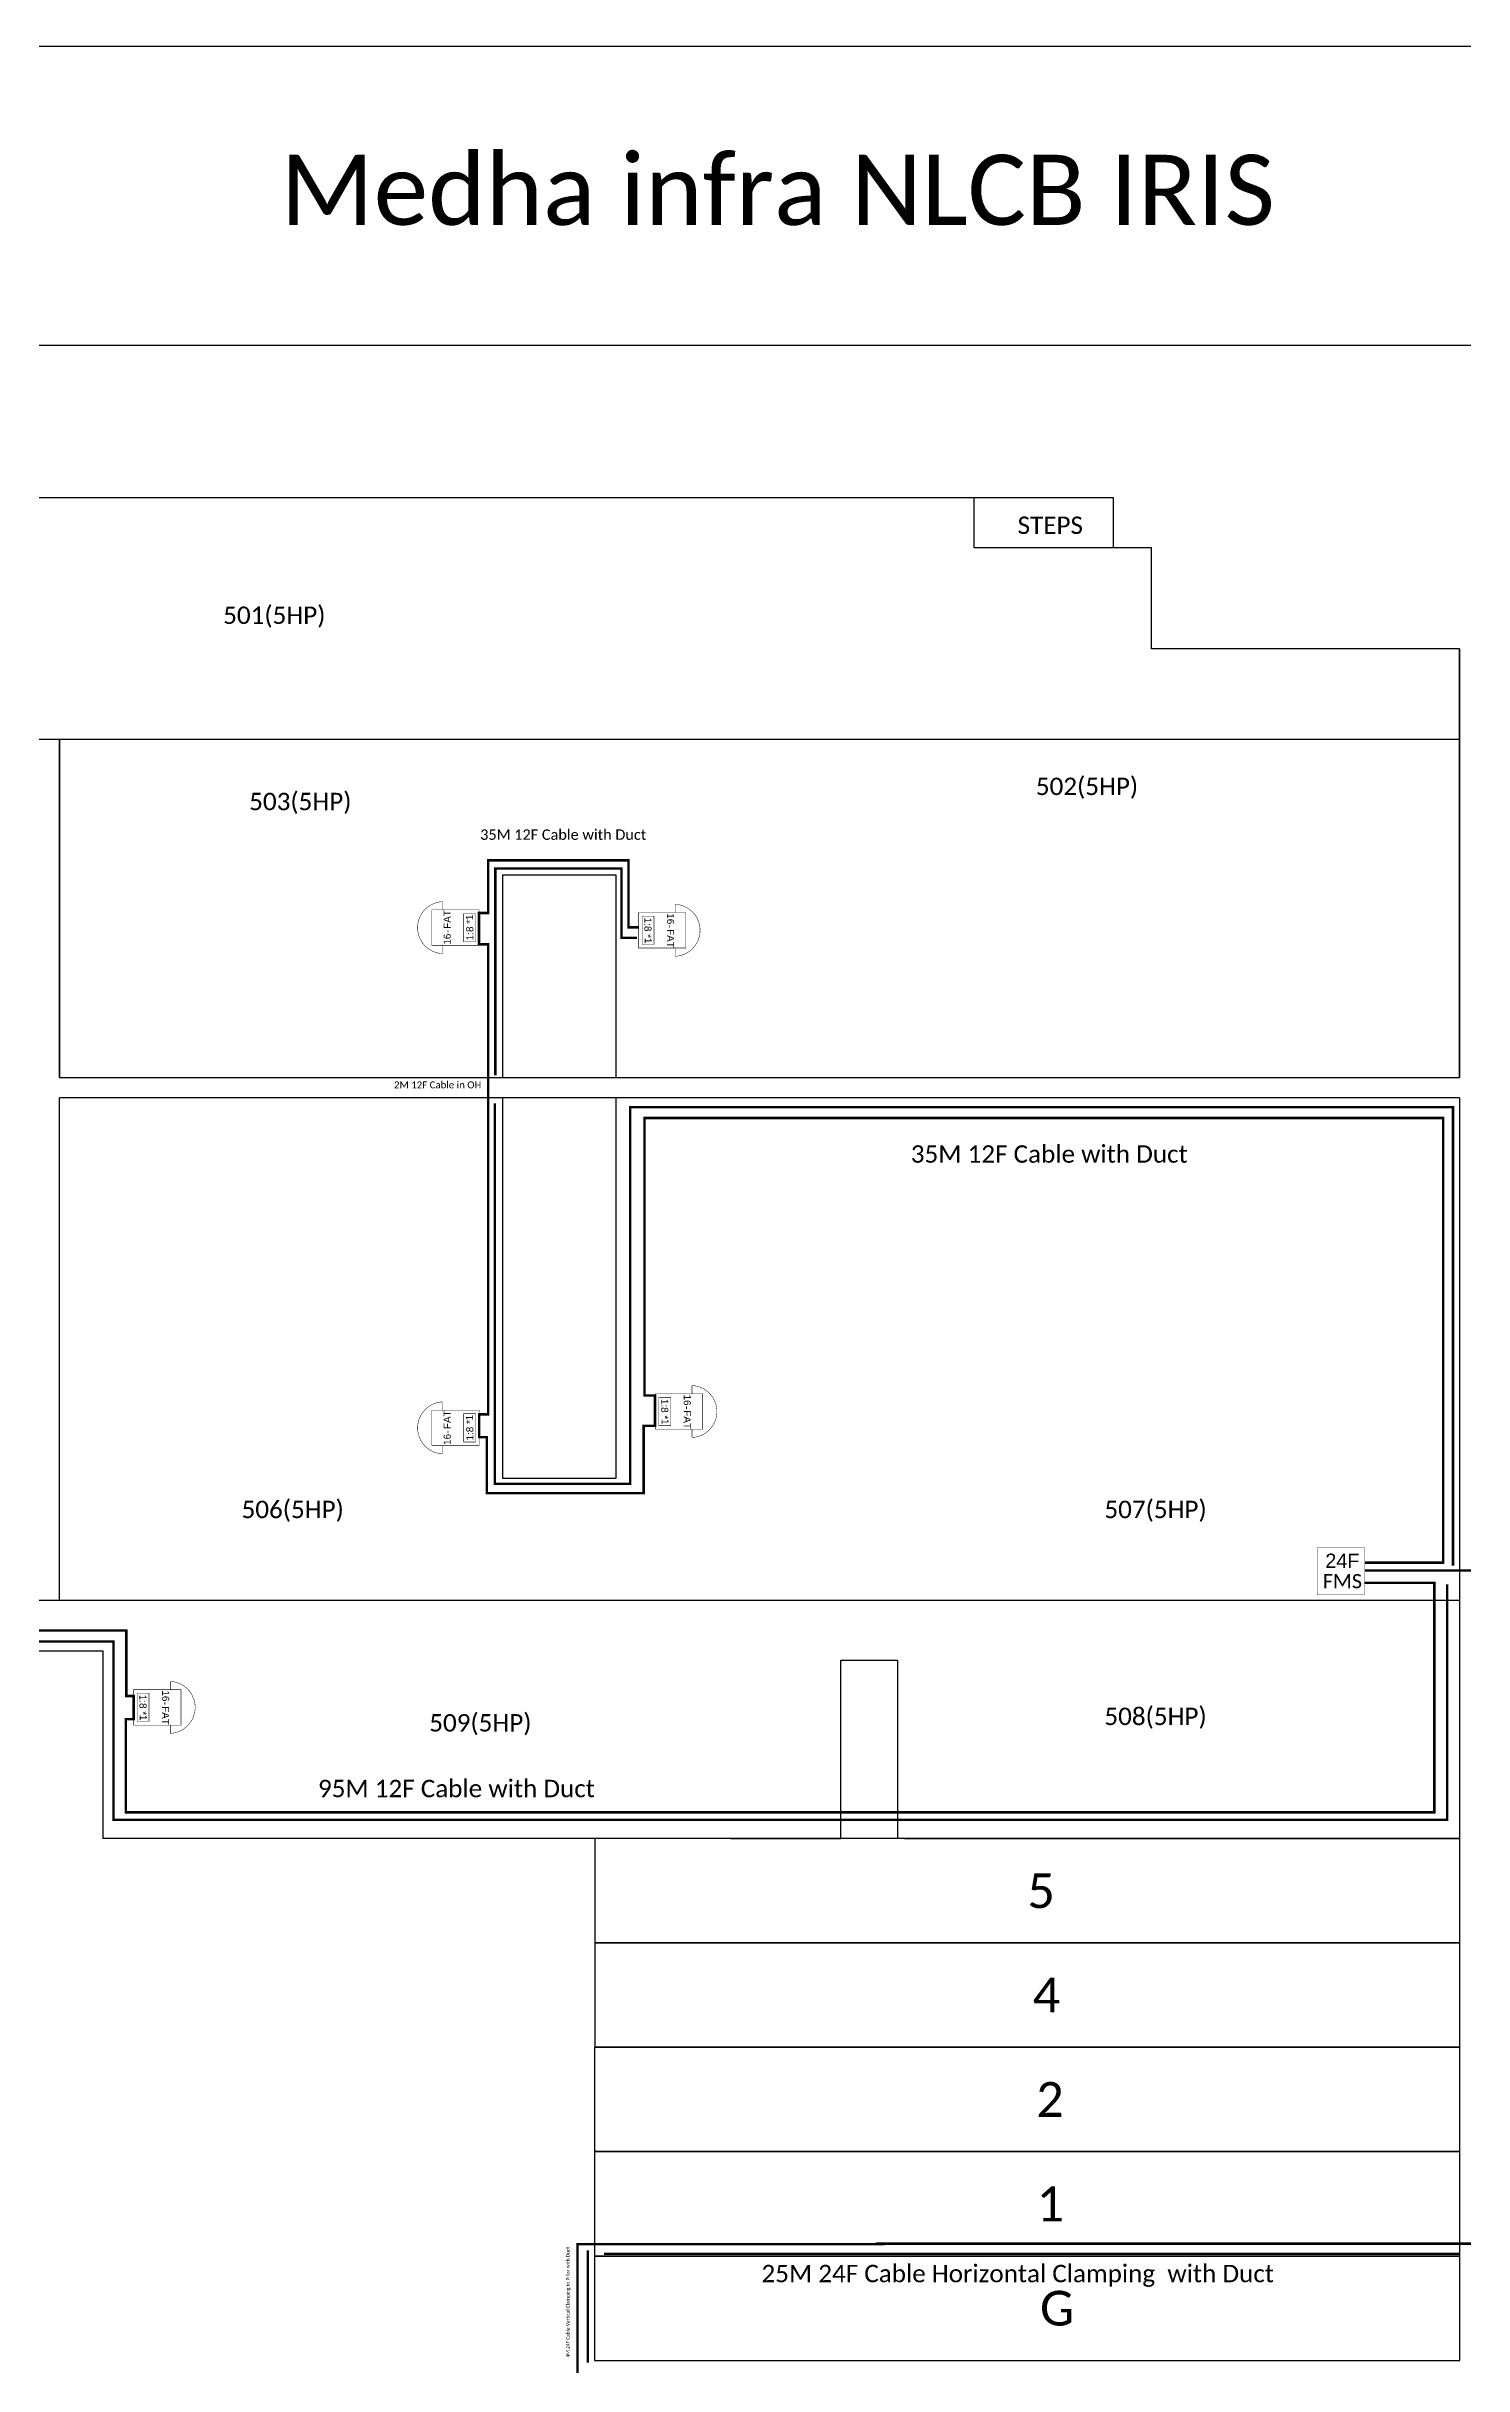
# Model space of a CAD drawing. Header units: inches. Extents: x -263 to 27067233, y -439 to 817078.
# Drawn here: x 1980 to 2388, y 328 to 994 of the extents above; entities that cross this region are included whole.
import ezdxf
from ezdxf.enums import TextEntityAlignment as Align

# ---------------------------------------------------------------- set-up
doc = ezdxf.new("R2010")
doc.units = ezdxf.units.IN
doc.header["$MEASUREMENT"] = 0
for name, color, linetype in [('12F Riser', 6, 'Continuous'), ('12F Universal', 20, 'Continuous'), ('24F Cable', 3, 'Continuous'), ('48F Cable', 1, 'Continuous'), ('6F Cable', 5, 'Continuous'), ('96F Cable', 4, 'Continuous')]:
    doc.layers.add(name, color=color, linetype=linetype)
for name, color, linetype, true_color in [('Closure', 18, 'Continuous', 0x000000), ('FAT', 182, 'Continuous', 0x2d28d7), ('FMS', 180, 'Continuous', 0x5110f4), ('Pole', 232, 'Continuous', 0xcf3065)]:
    doc.layers.add(name, color=color, linetype=linetype, true_color=true_color)
doc.styles.add('Legend', font='calibri.ttf')
doc.styles.get("Standard").update_dxf_attribs({"font": 'arial.ttf'})

# ---------------------------------------------------------------- blocks, each defined once
blk = doc.blocks.new('FAT')
at = {"layer": 'FAT', "const_width": 0.2}
blk.add_lwpolyline([(15, 15.5), (18.5, 15.5, 0.956142), (-3.49, 15.5), (0, 15.5)], format="xyb", dxfattribs=at)
for points in [[(0, 0), (15, 0), (15, 20), (0, 20)], [(1.5, 6.5), (13.5, 6.5), (13.5, 1.5), (1.5, 1.5)]]:
    blk.add_lwpolyline(points, close=True, dxfattribs=at)
at = {"layer": 'FAT', "char_height": 3, "width": 12.4756, "attachment_point": 1}
for s, insert in [('\\pxi0.38813,t1;-^IFAT ', (4, 15)), ('\\pxi0.38813,t1;1:8 *', (1, 5.45))]:
    blk.add_mtext(s, dxfattribs=dict(at, insert=insert))
at = {"layer": 'FAT'}
blk.add_attdef('32', (0.31, 12.01), '', height=3, dxfattribs=at)
blk.add_attdef('4', text='', height=3, dxfattribs=at).set_placement((11.85, 2.59), align=Align.CENTER)
blk = doc.blocks.new('FMS')
at = {"layer": 'FMS', "const_width": 0.2}
blk.add_lwpolyline([(20, 20), (0, 20), (0, 0), (20, 0)], close=True, dxfattribs=at)
at = {"layer": 'FMS', "color": 5, "insert": (2.35, 8.79), "char_height": 6, "width": 16.297, "attachment_point": 1}
blk.add_mtext('{\\fCalibri|b0|i0|c0|p34;\\C256;FMS}', dxfattribs=at)
at = {"layer": 'FMS'}
blk.add_attdef('48F', text='', height=6, dxfattribs=at).set_placement((10.63, 11.43), align=Align.CENTER)

msp = doc.modelspace()

# ---------------------------------------------------------------- linework, layer by layer
for points in [[(1682.06, 994.26), (1682.06, -439.39), (2826.44, -439.39), (2826.44, 994.26)], [(2247, 864.61), (2287, 864.61), (2287, 850.11), (2247, 850.11)], [(2137.95, 449.11), (2386.66, 449.11), (2386.66, 479.11), (2137.95, 479.11)], [(2137.91, 419.11), (2386.66, 419.11), (2386.66, 449.11), (2137.91, 449.11)], [(2137.89, 389.11), (2386.66, 389.11), (2386.66, 419.11), (2137.89, 419.11)], [(2137.89, 359.11), (2386.66, 359.11), (2386.66, 389.11), (2137.89, 389.11)], [(2137.89, 329.11), (2386.66, 329.11), (2386.66, 359.11), (2137.89, 359.11)]]:
    msp.add_lwpolyline(points, close=True)
for points in [[(1682.06, 908.4), (2826.44, 908.4)], [(1829, 795.11), (1829, 864.61), (2247, 864.61)], [(2298, 850.11), (2247, 850.11), (2247, 864.61)], [(2386.5, 821.11), (2298, 821.11), (2298, 850.11)], [(2386.5, 697.89), (2386.5, 821.11), (2298, 821.11)], [(2386.5, 821.11), (2386.5, 697.89)], [(1919, 795.11), (2386.5, 795.11)], [(1984, 795.11), (1984, 697.89)], [(1984, 697.89), (1984, 795.11)], [(2111.5, 697.89), (2111.5, 756.11), (2144, 756.11), (2144, 697.89)], [(1984, 697.89), (2386.5, 697.89)], [(1984, 547.61), (1984, 692.05)], [(2386.51, 692.05), (1984, 692.05)], [(2144, 692.05), (2144, 582.61), (2111.5, 582.61), (2111.5, 692.05)], [(2386.5, 692.05), (2386.5, 479.11), (2227.01, 479.11)], [(1886, 547.61), (2386.5, 547.61)], [(1976.5, 479.11), (1976.5, 533.11), (1996.5, 533.11), (1996.5, 479.11)], [(2208.67, 479.11), (2208.67, 530.42), (2225, 530.42), (2225, 479.11)], [(2177, 479.11), (1996.5, 479.11)], [(2177, 479.11), (2177, 479.11), (2177, 479.11), (2208.67, 479.11)], [(2208.67, 479.11), (2197, 479.11)], [(2227.01, 479.11), (2386.5, 479.11)]]:
    msp.add_lwpolyline(points)
at = {"layer": '12F Universal', "const_width": 0.71}
for points in [[(2359.33, 558.41), (2381.84, 558.41), (2381.84, 686.25), (2152.23, 686.25), (2152.23, 606.47), (2155.24, 606.47), (2155.24, 597.76), (2151.99, 597.76), (2151.99, 578.38), (2106.89, 578.38), (2106.89, 594.46), (2104.66, 594.46), (2104.66, 601.06), (2107.26, 601.06), (2107.26, 736.14), (2104.64, 736.14), (2104.64, 745.15), (2107.28, 745.15), (2107.28, 760.3), (2147.62, 760.3), (2147.62, 741.03), (2150.52, 741.03)], [(2359.27, 552.64), (2379.32, 552.64), (2379.32, 486.64), (2003.12, 486.64), (2003.12, 513.45), (2005.33, 513.45), (2005.33, 520.07), (2003.23, 520.07), (2003.23, 538.91), (1971.94, 538.91), (1971.94, 519.56), (1969.46, 519.56), (1969.46, 512.98), (1971.79, 512.98), (1971.79, 488.58), (1838.15, 488.58), (1838.15, 628.51), (1899.58, 628.51), (1899.58, 620.14)]]:
    msp.add_lwpolyline(points, dxfattribs=at)
at = {"layer": '24F Cable', "const_width": 0.679}
msp.add_lwpolyline([(2411.5, -207.89), (2481, -207.89), (2481, 12.61), (2133.21, 12.61), (2133, 63.61), (2133, 283.91), (2133, 362.49), (2220.15, 362.49), (2219.86, 362.66), (2390.93, 362.66), (2391.21, 556.14), (2359.36, 556.14)], dxfattribs=at)
at = {"layer": '6F Cable', "color": 217, "true_color": 0x93278f, "const_width": 0.679}
for points in [[(2109.33, 698.5), (2109.33, 757.97), (2145.64, 757.97), (2145.64, 738.04), (2150.04, 738.04)], [(2384.68, 557.54), (2384.68, 689.37), (2148.12, 689.37), (2148.12, 581.03), (2109.17, 581.03), (2109.17, 690.49)], [(2383.01, 552.23), (2383.01, 484.52), (1999.53, 484.52), (1999.53, 535.74), (1974.49, 535.74), (1974.49, 484.26), (1833.46, 484.26), (1833.46, 631.97), (1901.61, 631.97), (1901.61, 621.27)], [(2135.89, 328.44), (2135.89, 360.75)], [(2386.57, 359.78), (2140.62, 359.78)]]:
    msp.add_lwpolyline(points, dxfattribs=at)

# ---------------------------------------------------------------- block references
at = {"layer": '12F Universal', "xscale": 0.6793901846346139, "yscale": 0.6793901846346139, "zscale": 0.6793901846346139}
for p, rotation in [((2104.66, 735.85), 90), ((2150.53, 745.28), 270), ((2155.35, 606.96), 270), ((2104.66, 592.06), 90), ((2005.36, 521.91), 270)]:
    msp.add_blockref('FAT', p, dxfattribs=dict(at, rotation=rotation)).add_auto_attribs({'32': '16', '4': '1'})
at = {"layer": 'Pole', "xscale": 0.6793901846346139, "yscale": 0.6793901846346139, "zscale": 0.6793901846346139}
msp.add_blockref('FMS', (2345.65, 549.16), dxfattribs=at).add_auto_attribs({'48F': '24F'})

# ---------------------------------------------------------------- texts
at = {"insert": (2259.5, 859.11), "char_height": 5, "attachment_point": 1, "style": 'Legend'}
msp.add_mtext('STEPS', dxfattribs=at)
at = {"style": 'Legend'}
for tag, p in [('5', (2266.26, 464.11)), ('4', (2267.8, 434.11)), ('2', (2268.82, 404.11)), ('1', (2268.91, 374.11)), ('G', (2270.84, 344.11))]:
    msp.add_attdef(tag, text='G', height=10, dxfattribs=at).set_placement(p, align=Align.MIDDLE_CENTER)
at = {"layer": '12F Riser', "char_height": 5, "attachment_point": 1, "style": 'Legend'}
for s, insert in [('501(5HP)', (2031.08, 833.25)), ('503(5HP)', (2038.56, 779.7))]:
    msp.add_mtext(s, dxfattribs=dict(at, insert=insert))
at = {"layer": '12F Universal', "insert": (2047.5, 963.11), "char_height": 22, "attachment_point": 1, "style": 'Legend'}
msp.add_mtext_dynamic_manual_height_columns('{\\H0.91667x;Medha infra NLCB IRIS} ', width=744.357, gutter_width=25, heights=[0], dxfattribs=at)
at = {"layer": '12F Universal', "attachment_point": 1, "style": 'Legend'}
for s, insert, char_height in [('502(5HP)', (2264.74, 784.06), 5), ('35M 12F Cable with Duct  ', (2104.97, 769.19), 3), ('2M 12F Cable in OH ', (2080.2, 696.75), 2), ('35M 12F Cable with Duct  ', (2228.78, 678.38), 5), ('95M 12F Cable with Duct  ', (2058.34, 495.99), 5)]:
    msp.add_mtext(s, dxfattribs=dict(at, insert=insert, char_height=char_height))
at = {"layer": '24F Cable', "insert": (2129.68, 329.91), "char_height": 1, "attachment_point": 1, "rotation": 90, "style": 'Legend'}
msp.add_mtext('4M 24F Cable Vertical Clamping to Pillar with Duct  ', dxfattribs=at)
at = {"layer": '24F Cable', "insert": (2185.86, 356.57), "char_height": 5, "attachment_point": 1, "style": 'Legend'}
msp.add_mtext('25M 24F Cable Horizontal Clamping  with Duct  ', dxfattribs=at)
at = {"layer": '48F Cable', "insert": (2036.37, 576.21), "char_height": 5, "attachment_point": 1, "style": 'Legend'}
msp.add_mtext('506(5HP)', dxfattribs=at)
at = {"layer": '96F Cable', "char_height": 5, "attachment_point": 1, "style": 'Legend'}
for s, insert in [('507(5HP)', (2284.45, 576.21)), ('508(5HP)', (2284.45, 516.73))]:
    msp.add_mtext(s, dxfattribs=dict(at, insert=insert))
at = {"layer": 'Closure', "insert": (2090.33, 514.87), "char_height": 5, "attachment_point": 1, "style": 'Legend'}
msp.add_mtext('509(5HP)', dxfattribs=at)

doc.saveas('drawing.dxf')
